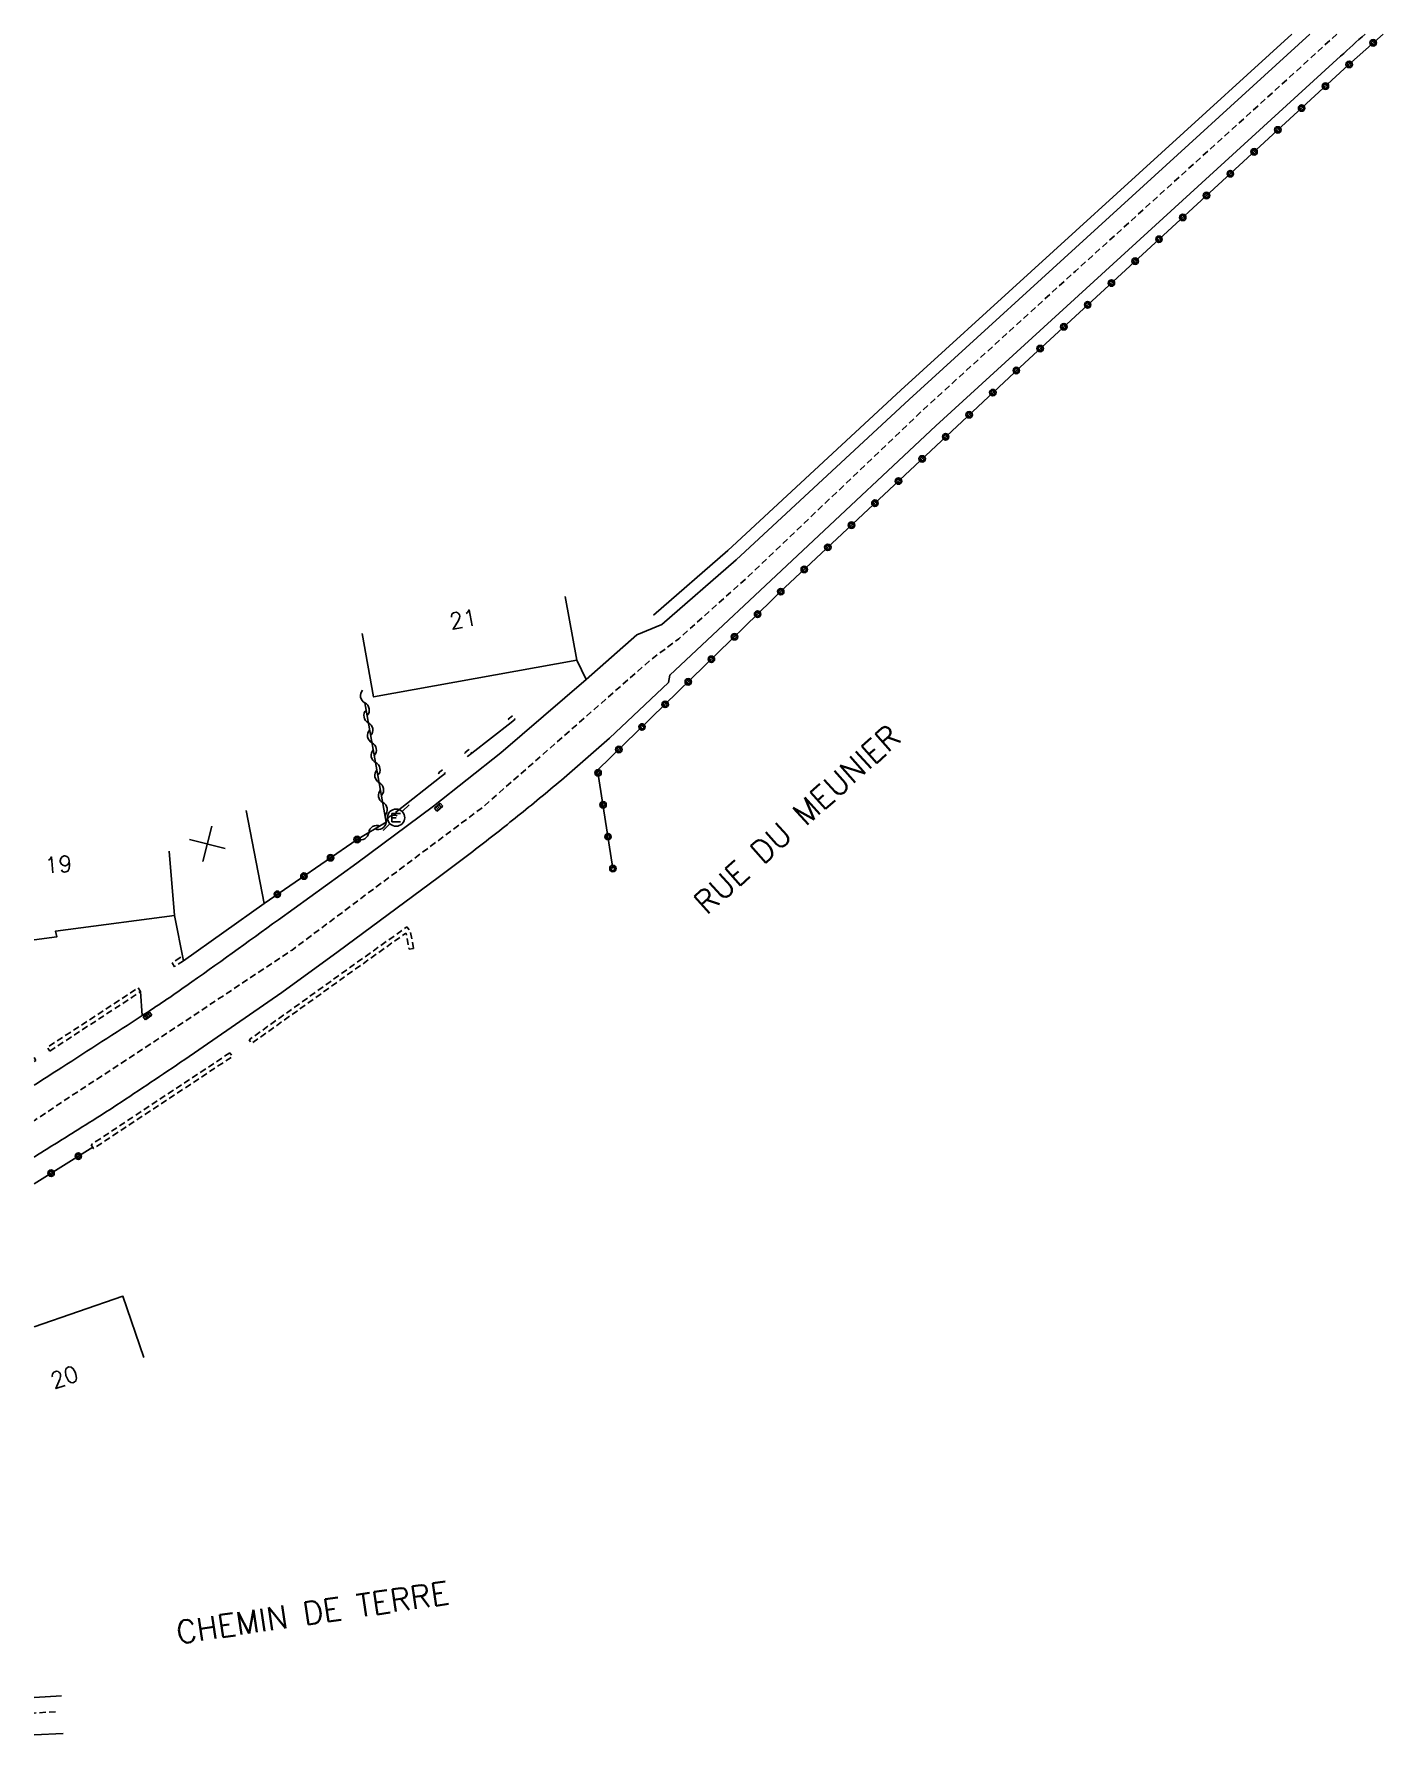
# Model space of a CAD drawing. Header units: millimetres. Extents: x 192999 to 193986, y 146344 to 147000.
# Drawn here: x 193000 to 193104.4, y 146868.4 to 147000 of the extents above; entities that cross this region are included whole.
import ezdxf
from ezdxf.enums import TextEntityAlignment as Align

# ---------------------------------------------------------------- set-up
doc = ezdxf.new("R2010")
doc.units = ezdxf.units.MM
doc.linetypes.add('DASHED', pattern=[0.75, 0.5, -0.25])
doc.layers.get('0').update_dxf_attribs({"linetype": 'CONTINUOUS'})
for name, color, linetype in [('W0001', 6, 'DASHED'), ('W0008', 7, 'CONTINUOUS'), ('W0017', 7, 'CONTINUOUS'), ('W0100', 7, 'CONTINUOUS'), ('W0112', 1, 'DASHED'), ('W0310', 3, 'CONTINUOUS'), ('W0322', 7, 'CONTINUOUS'), ('W0330', 7, 'CONTINUOUS'), ('W0400', 7, 'CONTINUOUS'), ('W0471', 7, 'CONTINUOUS'), ('W0989', 7, 'CONTINUOUS'), ('W0991', 7, 'CONTINUOUS'), ('W1102', 7, 'CONTINUOUS')]:
    doc.layers.add(name, color=color, linetype=linetype)
doc.styles.get("Standard").update_dxf_attribs({"font": 'romans.shx', "width": 0.85})

# ---------------------------------------------------------------- blocks, each defined once
blk = doc.blocks.new('t322o')
at = {"color": 0, "linetype": 'Continuous'}
for radius in [0.25, 0.15]:
    blk.add_circle((0, 0), radius, dxfattribs=at)
blk = doc.blocks.new('t310o')
at = {"color": 0, "linetype": 'Continuous'}
for centre, start, end in [((-0.5, 0.38), 216.8699, 323.1304), ((0.5, -0.37), 36.8699, 143.1303)]:
    blk.add_arc(centre, 0.625, start, end, dxfattribs=at)
blk = doc.blocks.new('T400')
for p, q in [((-0.15, 0.3), (0.15, 0.3)), ((-0.15, -0.25), (-0.15, 0.3)), ((-0.15, 0.15), (0.15, 0.15)), ((-0.15, 0), (0.15, 0)), ((0.15, 0.3), (0.15, -0.25)), ((-0.15, -0.15), (0.15, -0.15)), ((-0.15, -0.25), (-0.15, -0.3)), ((-0.15, -0.3), (0.15, -0.3)), ((0.15, -0.3), (0.15, -0.25))]:
    blk.add_line(p, q)
blk = doc.blocks.new('t991o')
at = {"color": 0, "linetype": 'Continuous'}
for p, q in [((-1, 1), (1, -1)), ((-1, -1), (1, 1))]:
    blk.add_line(p, q, dxfattribs=at)
blk = doc.blocks.new('T471')
for p, q in [((-0.333334, 0.333334), (-0.333334, -0.333334)), ((-0.333334, 0.333334), (0.333334, 0.333334)), ((-0.333334, 0), (0, 0)), ((0.500001, 0.500001), (1.000002, 1.000002)), ((-0.500001, -0.500001), (-1.000002, -1.000002)), ((-0.333334, -0.333334), (0.333334, -0.333334))]:
    blk.add_line(p, q)
blk.add_ellipse((0, 0), major_axis=(0.471405, 0.471405), ratio=1, start_param=5.4977871438, end_param=11.780972451)

msp = doc.modelspace()

# ---------------------------------------------------------------- linework, layer by layer
at = {"layer": 'W0001', "flags": 128}
for points in [[(193100.83, 147000), (193097.5, 146996.96), (193080.6, 146981.66), (193068.7, 146970.82), (193055.33, 146958.07), (193049.9, 146953.21), (193047.64, 146951.5), (193034.69, 146940.14), (193019.97, 146929.12), (193009.43, 146922.11), (193002.81, 146917.78), (193000, 146915.91)], [(193001.66, 146870.18), (193000, 146870.07)]]:
    msp.add_lwpolyline(points, dxfattribs=at)
at = {"layer": 'W0008', "flags": 128}
for points in [[(193000, 146913.1, 0.000598), (193004.27, 146915.76, 0.006407), (193006.42, 146917.14, 0.002601), (193011.67, 146920.65), (193019.18, 146925.82), (193023.53, 146929), (193031.27, 146934.72, 0.00556), (193034.58, 146937.23, 0.00556), (193037.85, 146939.82, 0.005873), (193041.23, 146942.62, 0.005873), (193044.54, 146945.51), (193049.1, 146949.83), (193049.2, 146950.4), (193069.79, 146969.67), (193101.12, 146998.29, 0.000681), (193103.01, 147000)], [(193098.74, 147000), (193067.73, 146971.73), (193054.33, 146959.32), (193048.58, 146954.31), (193046.65, 146953.5), (193042.74, 146950.05), (193036.13, 146944.39), (193030.92, 146940.24), (193024.98, 146935.84), (193018.91, 146931.46, -0.004625), (193011.76, 146926.33, -0.009944), (193008.37, 146924.04, -0.000694), (193002.14, 146920.03, -0.00015), (193000, 146918.65)]]:
    msp.add_lwpolyline(points, format="xyb", dxfattribs=at)
for points in [[(193000, 146871.29), (193002.12, 146871.4)], [(193000, 146868.38), (193002.26, 146868.49)]]:
    msp.add_lwpolyline(points, dxfattribs=at)
at = {"layer": 'W0017'}
for p, q in [((193042.74, 146950.05), (193042, 146951.55)), ((193036.92, 146946.72), (193033.88, 146944.35)), ((193031.5, 146942.54), (193027.97, 146939.77)), ((193008.25, 146925.91), (193008.37, 146924.04))]:
    msp.add_line(p, q, dxfattribs=at)
at = {"layer": 'W0100', "flags": 128}
for points in [[(193041.11, 146956.47), (193042, 146951.55), (193026.28, 146948.7), (193025.39, 146953.62)], [(193016.41, 146939.91), (193017.8, 146932.73), (193011.58, 146928.29), (193010.86, 146931.8), (193002.64, 146930.7), (193001.65, 146930.57), (193001.77, 146930.14), (193000, 146929.9)], [(193000, 146899.97), (193006.88, 146902.33), (193008.5, 146897.59)]]:
    msp.add_lwpolyline(points, dxfattribs=at)
at = {"layer": 'W0112', "flags": 128}
for points in [[(193036.92, 146946.72), (193037.24, 146946.97), (193037.02, 146947.25), (193036.7, 146946.99)], [(193033.55, 146944.1), (193033.88, 146944.35), (193033.66, 146944.63), (193033.33, 146944.37)], [(193031.5, 146942.54), (193031.83, 146942.78), (193031.62, 146943.06), (193031.3, 146942.82)], [(193029.37, 146929.24), (193029.13, 146930.54), (193028.85, 146930.91), (193016.64, 146922.17), (193016.84, 146921.89), (193028.77, 146930.43), (193028.8, 146930.4), (193029.02, 146929.18)], [(193001.22, 146921.3), (193007.59, 146925.46), (193008.25, 146925.91), (193008.05, 146926.2), (193007.4, 146925.75), (193001.03, 146921.59)], [(193015.16, 146921.17), (193004.42, 146914.05), (193004.61, 146913.76), (193015.36, 146920.88)]]:
    msp.add_lwpolyline(points, close=True, dxfattribs=at)
for points in [[(193011.58, 146928.29), (193010.87, 146927.83), (193010.68, 146928.13), (193011.5, 146928.66)], [(193000, 146920.5), (193000.13, 146920.58), (193000, 146920.79)]]:
    msp.add_lwpolyline(points, dxfattribs=at)
at = {"layer": 'W0310', "flags": 128}
msp.add_lwpolyline([(193025.6, 146948.24), (193027.26, 146939), (193025.01, 146937.67)], dxfattribs=at)
at = {"layer": 'W0322', "flags": 128}
for points in [[(193044.8, 146935.42), (193043.62, 146943.04), (193058.11, 146957.16), (193076.67, 146974.56), (193101.73, 146997.61), (193104.4, 147000)], [(193025.01, 146937.67), (193017.8, 146932.73)], [(193000, 146911.02), (193004.55, 146913.87)]]:
    msp.add_lwpolyline(points, dxfattribs=at)
at = {"layer": 'W0330', "flags": 128}
msp.add_lwpolyline([(193097.33, 147000), (193067.09, 146972.43), (193053.69, 146960.03), (193047.95, 146955.03)], dxfattribs=at)
at = {"layer": 'W1102'}
msp.add_line((193010.86, 146931.8), (193010.46, 146936.78), dxfattribs=at)

# ---------------------------------------------------------------- block references
at = {"layer": 'W0310'}
for p, rotation in [((193025.6, 146948.24), 280.2271538170176), ((193025.87, 146946.7), 280.2271538170176), ((193026.15, 146945.16), 280.2271538170176), ((193026.43, 146943.62), 280.2271538170176), ((193026.71, 146942.07), 280.2271538170176), ((193026.99, 146940.53), 280.2271538170176), ((193027.25, 146939), 210.5393448697411), ((193025.9, 146938.2), 210.5393448697411)]:
    msp.add_blockref('t310o', p, dxfattribs=dict(at, rotation=rotation))
at = {"layer": 'W0322'}
for p, rotation in [((193103.64, 146999.32), 41.94978047005716), ((193101.78, 146997.65), 41.94978047005716), ((193099.94, 146995.96), 42.5928410364795), ((193098.1, 146994.27), 42.5928410364795), ((193096.26, 146992.58), 42.5928410364795), ((193094.42, 146990.88), 42.5928410364795), ((193092.58, 146989.19), 42.5928410364795), ((193090.74, 146987.5), 42.5928410364795), ((193088.9, 146985.81), 42.5928410364795), ((193087.06, 146984.12), 42.5928410364795), ((193085.22, 146982.42), 42.5928410364795), ((193083.38, 146980.73), 42.5928410364795), ((193081.54, 146979.04), 42.5928410364795), ((193079.7, 146977.35), 42.5928410364795), ((193077.86, 146975.66), 42.5928410364795), ((193076.02, 146973.96), 43.1575718195073), ((193074.2, 146972.25), 43.1575718195073), ((193072.37, 146970.54), 43.1575718195073), ((193070.55, 146968.83), 43.1575718195073), ((193068.73, 146967.12), 43.1575718195073), ((193066.9, 146965.41), 43.1575718195073), ((193065.08, 146963.7), 43.1575718195073), ((193063.26, 146961.99), 43.1575718195073), ((193061.43, 146960.28), 43.1575718195073), ((193059.61, 146958.57), 43.1575718195073), ((193057.79, 146956.85), 44.26296989847791), ((193056, 146955.11), 44.26296989847791), ((193054.21, 146953.36), 44.26296989847791), ((193052.42, 146951.62), 44.26296989847791), ((193050.63, 146949.87), 44.26296989847791), ((193048.84, 146948.13), 44.26296989847791), ((193047.05, 146946.38), 44.26296989847791), ((193045.26, 146944.64), 44.26296989847791), ((193043.65, 146942.83), 98.81462818608824), ((193044.04, 146940.36), 98.81462818608824), ((193044.42, 146937.89), 98.81462818608824), ((193025.01, 146937.67), 214.4710238771412), ((193022.95, 146936.26), 214.4710238771412), ((193044.8, 146935.42), 98.81462818608824), ((193020.89, 146934.84), 214.4710238771412), ((193018.83, 146933.43), 214.4710238771412), ((193003.43, 146913.17), 32.11486307284245), ((193001.32, 146911.85), 32.11486307284245)]:
    msp.add_blockref('t322o', p, dxfattribs=dict(at, rotation=rotation))
at = {"layer": 'W0400'}
for p, rotation in [((193031.31, 146940.17), 310.7156798944882), ((193008.78, 146924.01), 306.0546180428336)]:
    msp.add_blockref('T400', p, dxfattribs=dict(at, rotation=rotation))
at = {"layer": 'W0471'}
msp.add_blockref('T471', (193028.02, 146939.36), dxfattribs=at)
at = {"layer": 'W0991', "rotation": 30.70891427111607}
msp.add_blockref('t991o', (193013.41, 146937.33), dxfattribs=at)

# ---------------------------------------------------------------- texts
at = {"layer": 'W0989'}
for s, rotation, p in [('RUE DU MEUNIER', 41.9031, (193059.06, 146939.23)), ('CHEMIN DE TERRE', 8.4389, (193021.56, 146877.85))]:
    msp.add_text(s, height=1.75, rotation=rotation, dxfattribs=at).set_placement(p, align=Align.MIDDLE)
at = {"layer": 'W0991'}
for s, rotation, p in [('21', 10.5325, (193033.21, 146954.72)), ('19', 4.4594, (193001.89, 146935.74)), ('20', 19.0775, (193002.35, 146896.07))]:
    msp.add_text(s, height=1.25, rotation=rotation, dxfattribs=at).set_placement(p, align=Align.MIDDLE)

doc.saveas('drawing.dxf')
